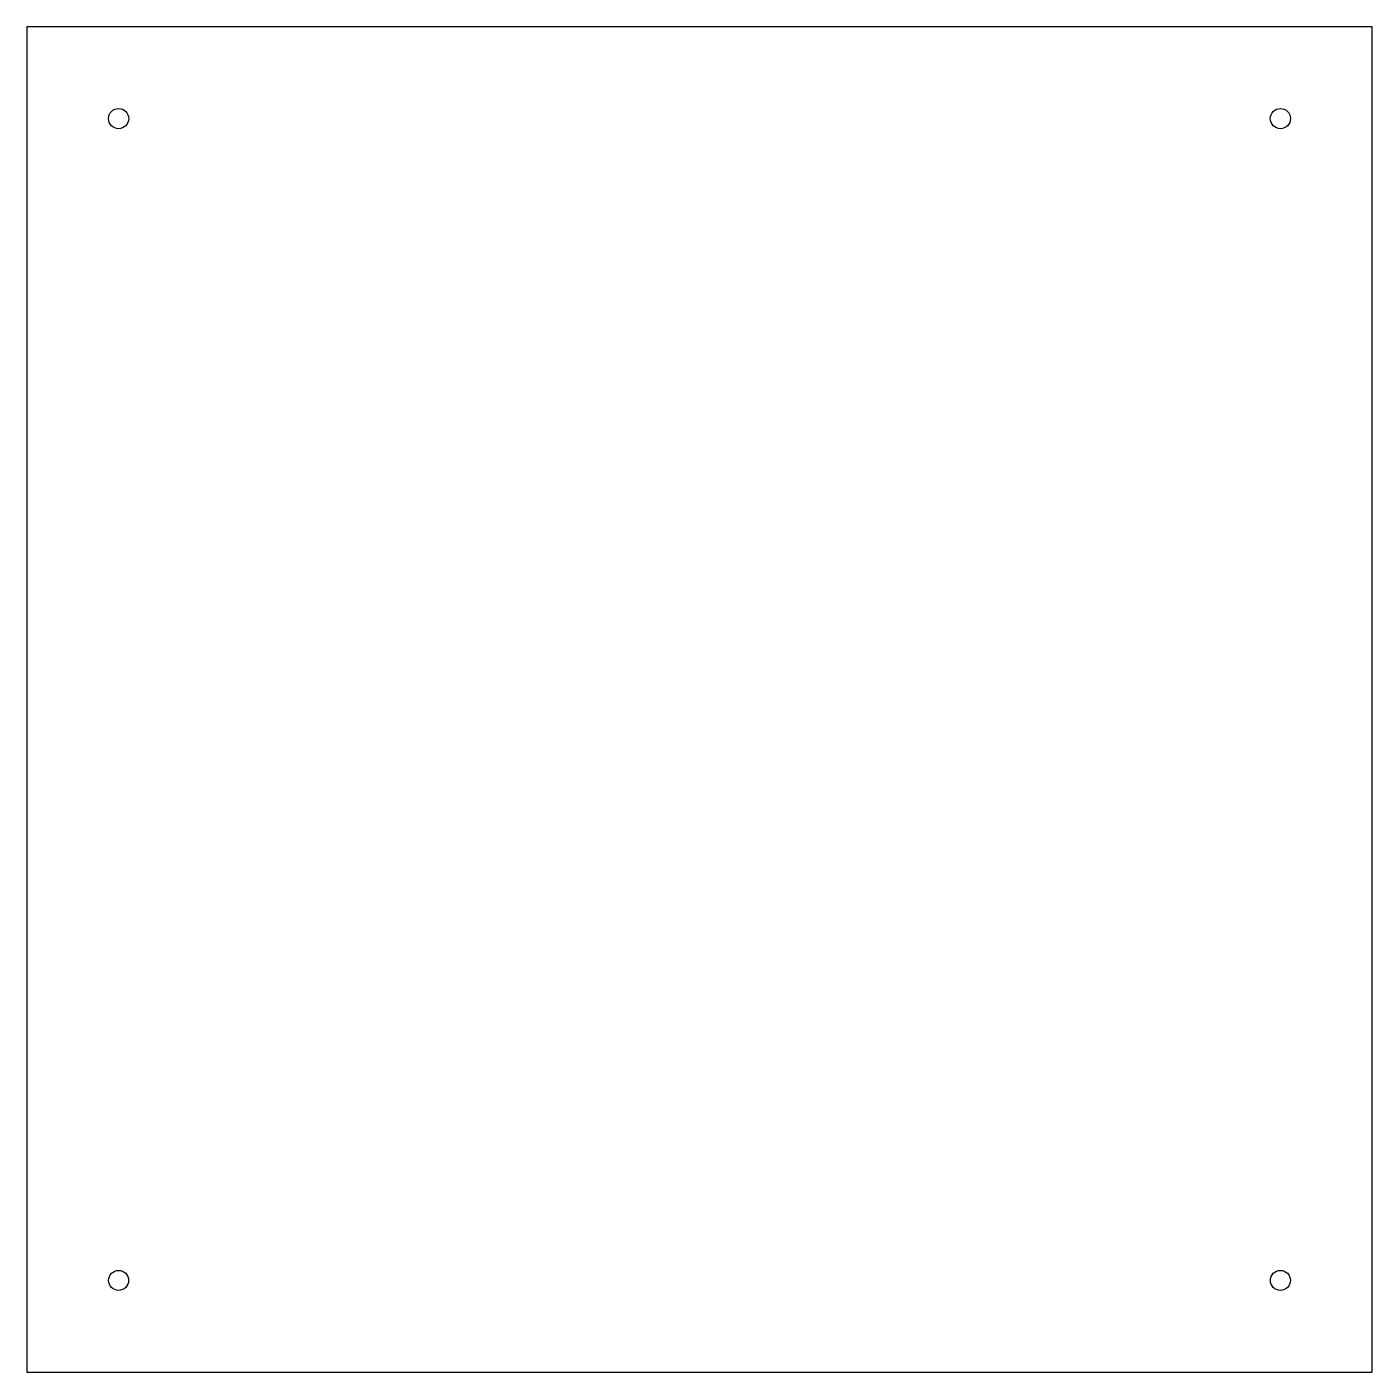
# Model space of a CAD drawing. Header units: millimetres. Extents: x -30 to 234, y -234 to 30.
import ezdxf

# ---------------------------------------------------------------- set-up
doc = ezdxf.new("R2010")
doc.units = ezdxf.units.MM

msp = doc.modelspace()

# ---------------------------------------------------------------- linework, layer by layer
at = {"color": 7, "linetype": 'Continuous', "lineweight": 25}
for p, q in [((234, 30), (-30, 30)), ((-30, 30), (-30, -234)), ((234, -234), (234, 30)), ((-30, -234), (234, -234))]:
    msp.add_line(p, q, dxfattribs=at)
for centre, radius in [((-12, 12), 1.98), ((216, 12), 1.98), ((-12, -216), 1.97), ((216, -216), 1.97)]:
    msp.add_circle(centre, radius, dxfattribs=at)

doc.saveas('drawing.dxf')
